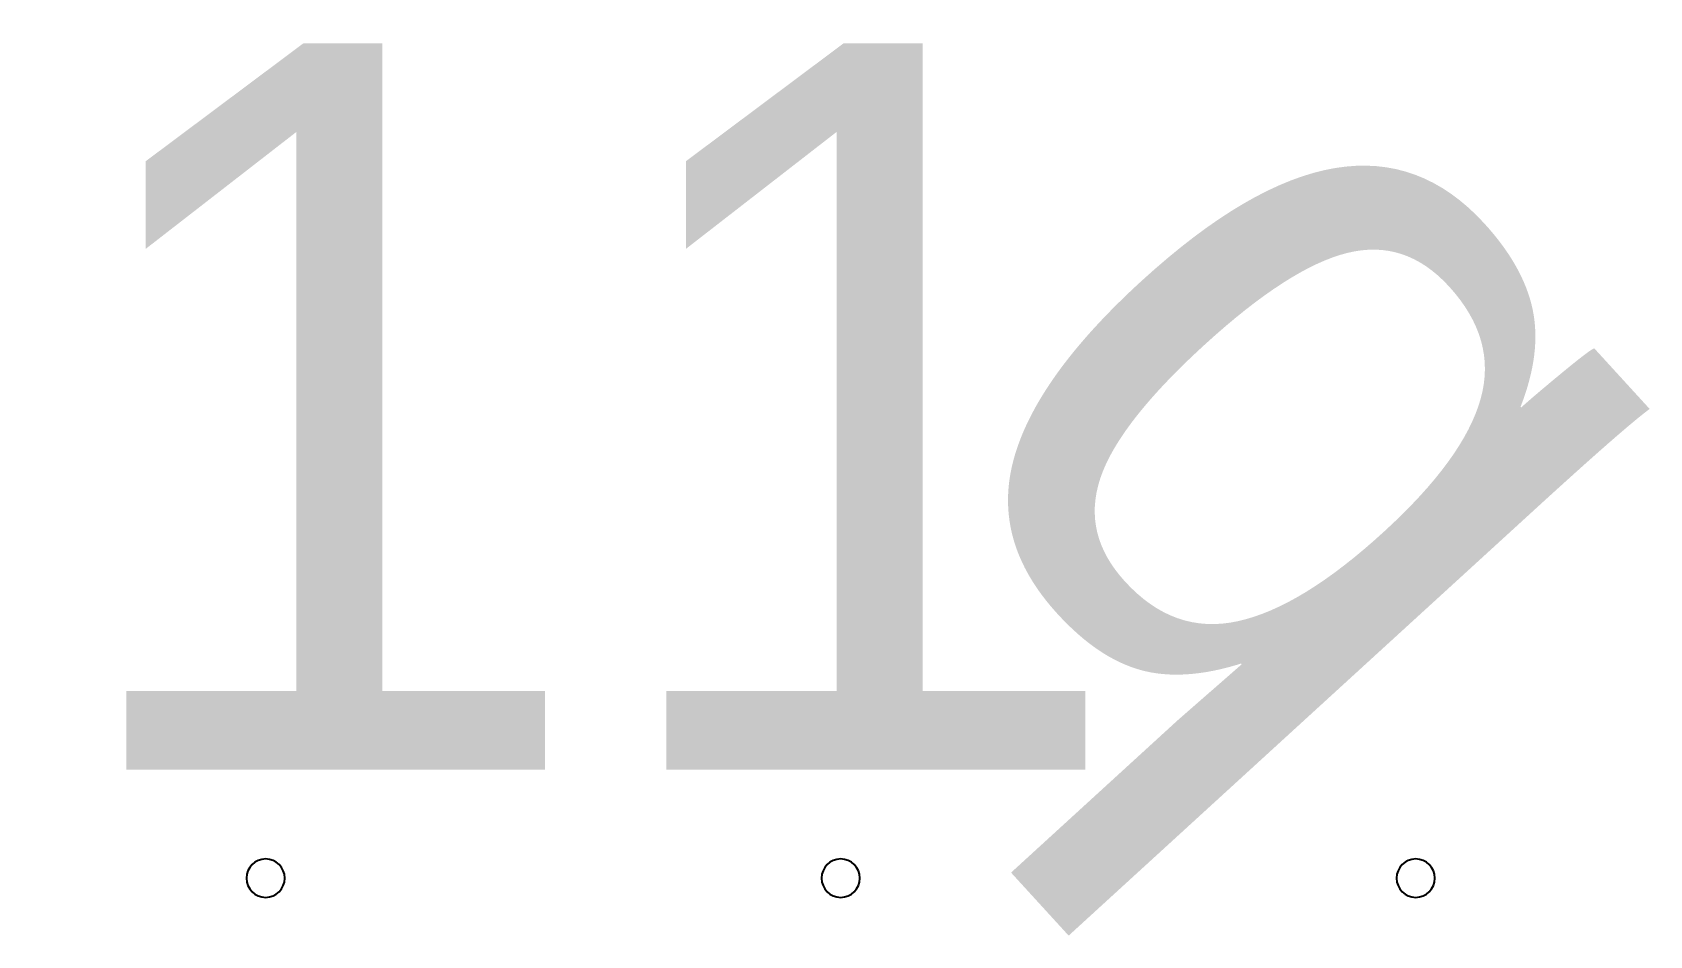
# Model space of a CAD drawing. Extents: x 199580 to 199930, y 645370 to 645670.
# Drawn here: x 199643.434 to 199647.887, y 645640.844 to 645643.33 of the extents above; entities that cross this region are included whole.
import ezdxf
from ezdxf.enums import TextEntityAlignment as Align

# ---------------------------------------------------------------- set-up
doc = ezdxf.new("R2010")
doc.units = 0
doc.header["$LTSCALE"] = 0.2
doc.layers.add('DRWT001', color=2, linetype='Continuous')
doc.layers.add('KOTERET', color=1, linetype='Continuous')
doc.styles.add('miryam', font='mirym.shx', dxfattribs={"height": 100})

msp = doc.modelspace()

# ---------------------------------------------------------------- linework, layer by layer
at = {"layer": 'KOTERET', "color": 1, "linetype": 'Continuous'}
for centre, start, end in [((199644.0758, 645641.002), 90, 180), ((199644.0758, 645641.002), 0, 90), ((199645.6593, 645641.002), 90, 180), ((199645.6593, 645641.002), 0, 90), ((199647.2427, 645641.002), 90, 180), ((199647.2427, 645641.002), 0, 90), ((199644.0758, 645641.002), 180, 270), ((199644.0758, 645641.002), 270, 0), ((199645.6593, 645641.002), 180, 270), ((199645.6593, 645641.002), 270, 0), ((199647.2427, 645641.002), 180, 270), ((199647.2427, 645641.002), 270, 0)]:
    msp.add_arc(centre, 0.0528, start, end, dxfattribs=at)

# ---------------------------------------------------------------- texts
at = {"layer": 'DRWT001', "color": 2, "style": 'miryam'}
msp.add_text('7811', height=2, dxfattribs=at).set_placement((199646.4631, 645641.3005), align=Align.RIGHT)
msp.add_text('q', height=2, rotation=312.4285, dxfattribs=at).set_placement((199646.8539, 645641.1178), align=Align.RIGHT)

doc.saveas('drawing.dxf')
